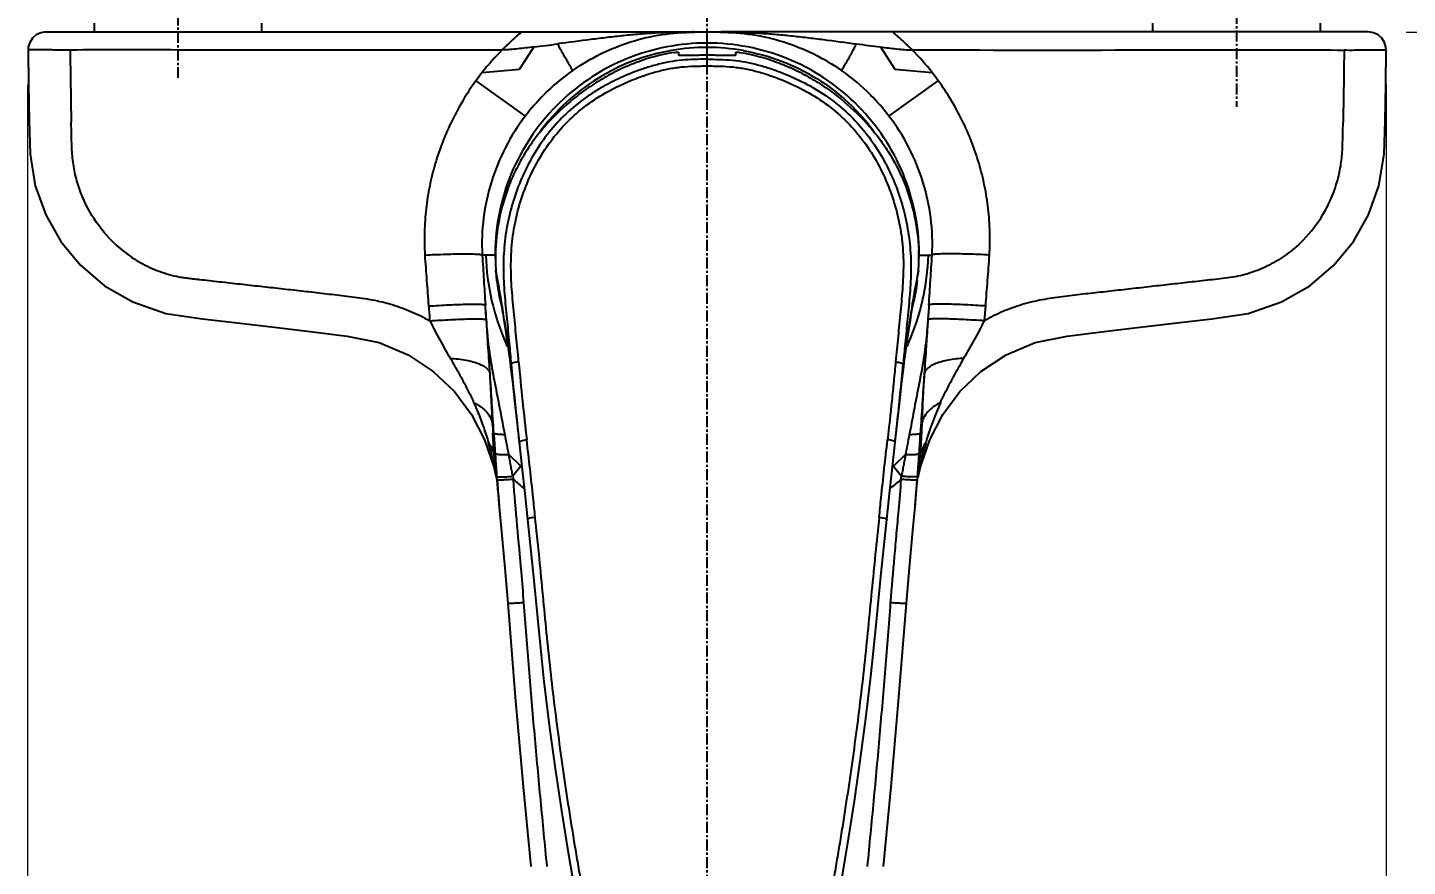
# Model space of a CAD drawing. Header units: millimetres. Extents: x 1091 to 2122, y 843 to 1569.
# Drawn here: x 1660 to 1816.4, y 1078.9 to 1174.1 of the extents above; entities that cross this region are included whole.
import ezdxf

# ---------------------------------------------------------------- set-up
doc = ezdxf.new("R2010")
doc.units = ezdxf.units.MM
doc.linetypes.add('CENTER', pattern=[2, 1.25, -0.25, 0.25, -0.25])
doc.layers.add('标注', color=1, linetype='Continuous')
doc.styles.add('Daelim Dimension', font='')
doc.styles.get('Daelim Dimension').set_extended_font_data('나눔고딕')
doc.dimstyles.new('DEFAULT', dxfattribs={"dimscale": 2, "dimtxt": 2, "dimasz": 2, "dimexe": 0, "dimexo": 2, "dimgap": 1, "dimtad": 1, "dimdec": 1, "dimzin": 9, "dimdsep": 46, "dimtxsty": 'Daelim Dimension', "dimcen": 0.5, "dimclrd": 252, "dimclre": 252, "dimclrt": 3, "dimadec": 1, "dimazin": 0, "dimtfac": 1, "dimtdec": 1, "dimtix": 1, "dimtmove": 0, "dimatfit": 3, "dimfxl": 1, "dimtolj": 1, "dimtzin": 1, "dimlwd": 9, "dimlwe": 9, "dimarcsym": 0})

# ---------------------------------------------------------------- blocks, each defined once
blk = doc.blocks.new('*D2')
at = {"layer": 'Defpoints', "color": 0, "transparency": 16777216}
for p in [(1660.03, 1171.58), (1814.02, 1171.57), (1814.02, 1006.33)]:
    blk.add_point(p, dxfattribs=at)
at = {"layer": '标注', "color": 5, "lineweight": 9, "transparency": 16777216}
for p, q in [((1660.03, 1167.58), (1660.03, 1006.33)), ((1814.02, 1167.57), (1814.02, 1006.33)), ((1664.03, 1006.33), (1810.02, 1006.33))]:
    blk.add_line(p, q, dxfattribs=at)
at = {"layer": '标注', "color": 5, "transparency": 16777216}
for points in [[(1664.03, 1007), (1664.03, 1005.67), (1660.03, 1006.33)], [(1810.02, 1007), (1810.02, 1005.67), (1814.02, 1006.33)]]:
    blk.add_solid(points, dxfattribs=at)
at = {"layer": '标注', "color": 7, "transparency": 16777216, "insert": (1737.03, 1016.95), "char_height": 16, "attachment_point": 5, "style": 'Daelim Dimension'}
blk.add_mtext('\\A1;154', dxfattribs=at)
blk = doc.blocks.new('*D3')
at = {"layer": 'Defpoints', "color": 0, "transparency": 16777216}
for p in [(1812.3, 1173.54), (1900.14, 1173.54), (1737.06, 1038.42)]:
    blk.add_point(p, dxfattribs=at)
at = {"layer": '标注', "color": 5, "lineweight": 9, "transparency": 16777216}
for p, q in [((1816.3, 1173.54), (1900.14, 1173.54)), ((1900.14, 1042.42), (1900.14, 1169.54)), ((1741.06, 1038.42), (1900.14, 1038.42))]:
    blk.add_line(p, q, dxfattribs=at)
at = {"layer": '标注', "color": 5, "transparency": 16777216}
for points in [[(1899.47, 1169.54), (1900.8, 1169.54), (1900.14, 1173.54)], [(1899.47, 1042.42), (1900.8, 1042.42), (1900.14, 1038.42)]]:
    blk.add_solid(points, dxfattribs=at)
at = {"layer": '标注', "color": 7, "transparency": 16777216, "insert": (1889.42, 1111.24), "char_height": 16, "attachment_point": 5, "rotation": 90, "style": 'Daelim Dimension'}
blk.add_mtext('\\A1;135', dxfattribs=at)

msp = doc.modelspace()

# ---------------------------------------------------------------- linework, layer by layer
at = {"color": 1, "linetype": 'CENTER'}
for p, q in [((1677.06, 1195.58), (1677.06, 1168.39)), ((1797.05, 1193.74), (1797.05, 1165.09)), ((1737.06, 1032.74), (1737.06, 1181.56))]:
    msp.add_line(p, q, dxfattribs=at)
at = {"color": 7, "linetype": 'Continuous'}
for p, q in [((1662.09, 1173.58), (1734.91, 1173.58)), ((1667.56, 1174.58), (1667.56, 1173.58)), ((1686.56, 1174.58), (1686.56, 1173.58)), ((1716.05, 1173.58), (1716.05, 1173.58)), ((1735.47, 1173.58), (1734.69, 1173.57)), ((1735.51, 1173.58), (1738.61, 1173.58)), ((1739.12, 1173.58), (1738.65, 1173.58)), ((1739.43, 1173.57), (1739.12, 1173.58)), ((1812.02, 1173.58), (1739.21, 1173.58)), ((1787.55, 1174.58), (1787.55, 1173.58)), ((1806.55, 1174.58), (1806.55, 1173.58)), ((1733.81, 1171.29), (1733.81, 1170.99)), ((1740.31, 1170.99), (1740.31, 1171.29)), ((1760.56, 1143.77), (1761.02, 1146.48)), ((1760.44, 1143.08), (1760.51, 1143.51)), ((1760.51, 1143.83), (1760.46, 1143.56)), ((1713.68, 1143.08), (1713.9, 1141.71)), ((1760.22, 1141.71), (1760.44, 1143.08)), ((1713.9, 1141.71), (1714.02, 1140.9)), ((1714.02, 1140.9), (1714.2, 1139.71)), ((1759.92, 1139.73), (1760.09, 1140.9)), ((1760.09, 1140.9), (1760.22, 1141.71)), ((1714.2, 1139.71), (1714.42, 1138.26)), ((1759.7, 1138.26), (1759.92, 1139.73)), ((1758.48, 1128.11), (1758.66, 1129.78)), ((1715.52, 1129.13), (1715.53, 1129.09)), ((1715.63, 1128.12), (1716.06, 1124.27)), ((1758.59, 1129.09), (1758.59, 1129.13)), ((1711.82, 1127.3), (1712.87, 1124.25)), ((1712.87, 1124.25), (1713.15, 1123.07)), ((1713.09, 1123.86), (1713.16, 1123.17)), ((1713.16, 1123.17), (1713.25, 1122.39)), ((1760.87, 1122.39), (1760.95, 1123.17)), ((1760.95, 1123.17), (1761.03, 1123.86)), ((1760.97, 1123.07), (1761.24, 1124.25)), ((1713.39, 1120.9), (1713.48, 1119.79)), ((1760.42, 1117.45), (1760.66, 1120.11))]:
    msp.add_line(p, q, dxfattribs=at)
at = {"color": 9, "linetype": 'Continuous'}
for p, q in [((1735.38, 1173.58), (1735.32, 1173.57)), ((1735.47, 1173.58), (1735.38, 1173.58)), ((1735.51, 1173.58), (1735.47, 1173.58)), ((1737.06, 1171.82), (1737.06, 1173.58)), ((1738.61, 1173.58), (1738.65, 1173.58)), ((1738.65, 1173.58), (1738.74, 1173.58)), ((1738.74, 1173.58), (1738.8, 1173.57)), ((1715.79, 1169.36), (1717.4, 1171.87)), ((1756.71, 1171.88), (1758.32, 1169.36)), ((1737.06, 1169.72), (1737.06, 1170.97)), ((1711.56, 1168.98), (1715.79, 1169.36)), ((1758.32, 1169.36), (1762.55, 1168.98)), ((1710.85, 1168.04), (1716.44, 1164.03)), ((1757.67, 1164.03), (1763.26, 1168.04)), ((1713.03, 1148.28), (1711.56, 1148.28)), ((1713.05, 1148.28), (1713.03, 1148.28)), ((1761.09, 1148.28), (1761.06, 1148.28)), ((1761.09, 1148.28), (1762.55, 1148.28)), ((1713.9, 1141.71), (1713.75, 1143)), ((1760.22, 1141.71), (1760.37, 1143)), ((1768.49, 1140.82), (1768.63, 1142.5)), ((1712.16, 1138.99), (1712.03, 1140.97)), ((1713.96, 1141.72), (1713.95, 1141.73)), ((1760.16, 1141.73), (1760.16, 1141.72)), ((1762.09, 1140.96), (1761.95, 1138.99)), ((1714.49, 1138.28), (1714.45, 1138.54)), ((1759.66, 1138.54), (1759.62, 1138.28)), ((1712.84, 1124.75), (1712.83, 1124.79)), ((1712.85, 1124.7), (1712.84, 1124.75)), ((1712.99, 1124.78), (1712.99, 1124.83)), ((1715.94, 1124.31), (1714.57, 1125.65)), ((1759.54, 1125.65), (1758.17, 1124.31)), ((1761.13, 1124.84), (1761.12, 1124.78)), ((1761.29, 1124.8), (1761.28, 1124.75)), ((1713.04, 1123.79), (1713.03, 1123.84)), ((1713.09, 1123.86), (1713.08, 1123.95)), ((1713.14, 1124.01), (1713.15, 1123.87)), ((1713.17, 1123.14), (1713.15, 1123.21)), ((1713.24, 1122.76), (1713.21, 1123.15)), ((1715.94, 1124.31), (1715.03, 1123.18)), ((1716.05, 1124.44), (1715.94, 1124.31)), ((1758.07, 1124.44), (1758.17, 1124.31)), ((1758.17, 1124.31), (1759.09, 1123.18)), ((1760.91, 1123.15), (1760.88, 1122.76)), ((1760.96, 1123.87), (1760.97, 1124.01)), ((1761.04, 1123.97), (1761.03, 1123.86)), ((1713.24, 1122.76), (1713.46, 1120.04)), ((1760.66, 1120.1), (1760.88, 1122.76))]:
    msp.add_line(p, q, dxfattribs=at)
at = {"color": 7, "linetype": 'Continuous'}
for points in [[(1662.09, 1173.58), (1661.53, 1173.49), (1661.01, 1173.26), (1660.58, 1172.88), (1660.27, 1172.4), (1660.11, 1171.86), (1660.09, 1171.57)], [(1814.02, 1171.57), (1814, 1171.86), (1813.84, 1172.4), (1813.54, 1172.88), (1813.1, 1173.26), (1812.58, 1173.49), (1812.02, 1173.58)], [(1660.09, 1171.57), (1660.12, 1167.58), (1660.19, 1163.53), (1660.31, 1159.72), (1660.9, 1156.14), (1662.08, 1152.82), (1663.8, 1149.8), (1666.02, 1147.11), (1668.74, 1144.8), (1671.96, 1142.95), (1675.71, 1141.66), (1679.85, 1141.04), (1684.12, 1140.54), (1688.32, 1140.04), (1692.37, 1139.56), (1696.26, 1139.09), (1699.89, 1138.34), (1703.17, 1136.97), (1706.02, 1135.08), (1708.42, 1132.78), (1710.35, 1130.17), (1711.82, 1127.3)], [(1761.24, 1124.25), (1762.3, 1127.3), (1763.77, 1130.17), (1765.69, 1132.78), (1768.09, 1135.08), (1770.95, 1136.96), (1774.22, 1138.34), (1777.86, 1139.09), (1781.74, 1139.56), (1785.79, 1140.04), (1789.99, 1140.54), (1794.26, 1141.04), (1798.4, 1141.66), (1802.15, 1142.95), (1805.37, 1144.8), (1808.09, 1147.11), (1810.31, 1149.8), (1812.03, 1152.82), (1813.21, 1156.13), (1813.81, 1159.72), (1813.92, 1163.53), (1813.99, 1167.58), (1814.02, 1171.57)], [(1713.54, 1143.82), (1713.56, 1143.76), (1713.68, 1143.08)], [(1760.51, 1143.51), (1760.56, 1143.76), (1760.56, 1143.77)], [(1714.42, 1138.27), (1714.55, 1137.36), (1714.68, 1136.39)], [(1759.3, 1135.3), (1759.44, 1136.39), (1759.57, 1137.36), (1759.7, 1138.27)], [(1714.68, 1136.39), (1714.82, 1135.3), (1714.98, 1133.93), (1715.15, 1132.46), (1715.31, 1131.07), (1715.45, 1129.78), (1715.63, 1128.12)], [(1758.66, 1129.78), (1758.81, 1131.07), (1758.96, 1132.46), (1759.13, 1133.93), (1759.3, 1135.3)], [(1757.42, 1118.29), (1757.72, 1121.2), (1758.05, 1124.25), (1758.48, 1128.11)], [(1716.06, 1124.27), (1716.39, 1121.22), (1716.69, 1118.29)], [(1713.25, 1122.39), (1713.31, 1121.73), (1713.39, 1120.9)], [(1760.63, 1119.79), (1760.73, 1120.9), (1760.8, 1121.73), (1760.87, 1122.39)], [(1713.46, 1120.05), (1713.71, 1117.31), (1714.12, 1112.74), (1714.45, 1108.79)], [(1716.69, 1118.29), (1717.36, 1111.74), (1717.96, 1105.56), (1718.56, 1099.89), (1719.19, 1094.64), (1719.85, 1089.77), (1720.53, 1085.23), (1721.21, 1080.96), (1721.89, 1076.94), (1722.61, 1073.15), (1723.47, 1069.62), (1724.62, 1066.38), (1726.17, 1063.46), (1728.18, 1060.93), (1729.12, 1060.06)], [(1745.01, 1060.07), (1746.21, 1061.22), (1748.25, 1063.94), (1749.77, 1067.05), (1750.88, 1070.45), (1751.7, 1074.09), (1752.4, 1077.95), (1753.08, 1082.04), (1753.76, 1086.34), (1754.42, 1090.89), (1755.06, 1095.7), (1755.66, 1100.83), (1756.23, 1106.31), (1756.79, 1112.18), (1757.42, 1118.29)], [(1759.66, 1108.79), (1760, 1112.81), (1760.42, 1117.45)], [(1714.45, 1108.79), (1715.31, 1098.14), (1716.21, 1087.97), (1717.08, 1078.93)], [(1757.03, 1078.92), (1757.9, 1087.94), (1758.8, 1098.11), (1759.66, 1108.79)]]:
    msp.add_lwpolyline(points, dxfattribs=at)
at = {"color": 9, "linetype": 'Continuous'}
for centre, radius, start, end in [((1735.51, 1102.95), 70.62, 90.155, 90.6635), ((1738.6, 1102.97), 70.61, 89.3276, 89.8446), ((2297.15, 1176.53), 632.31, 180.45269, 181.19604), ((1674.44, 1514.17), 344.98, 277.1546, 277.6081), ((1737.03, 1148.18), 23.64, 89.9377, 99.733), ((1737.06, 1147.98), 23.84, 80.0989, 89.9946), ((1735.71, 1149.36), 24.23, 124.9861, 135.2172), ((1738.4, 1149.36), 24.23, 44.7828, 55.0139), ((1735.58, 1149.53), 24.01, 135.2836, 142.8511), ((1738.53, 1149.53), 24.01, 37.1496, 44.7163), ((1793.78, 1160.61), 15.19, 312.6797, 315.6486), ((1739.17, 1149.18), 27.22, 181.8985, 203.8042), ((1736.74, 1148.31), 23.71, 178.1489, 178.6081), ((1736.7, 1148.31), 23.67, 178.6081, 178.9262), ((1736.67, 1148.31), 23.64, 178.9262, 179.1192), ((1736.6, 1148.31), 23.57, 179.1189, 180.0601), ((1737.04, 1148.31), 24.01, 180.0639, 180.9352), ((1734.94, 1149.18), 27.22, 336.1956, 358.1022), ((1737.38, 1148.31), 23.71, 1.392, 1.8186), ((1737.42, 1148.31), 23.67, 1.0723, 1.392), ((1737.45, 1148.31), 23.64, 0.8809, 1.0722), ((1737.52, 1148.31), 23.57, 359.94, 0.8812), ((1737.03, 1148.31), 24.06, 359.0776, 359.9396), ((1737.16, 1148.31), 24.13, 184.3586, 190.7786), ((1737, 1148.31), 24.09, 349.9543, 353.034), ((1737.1, 1148.3), 24.07, 190.785, 192.7235), ((1736.95, 1148.32), 24.14, 347.2755, 348.4491), ((1736.99, 1148.31), 24.1, 348.4493, 349.0869), ((1737, 1148.31), 24.09, 349.0869, 349.9542), ((2548.51, 1207.83), 845.55, 184.43121, 184.54547), ((1737.13, 1148.31), 24.1, 192.7238, 195.8751), ((1414.99, 1093.18), 302.88, 9.2225, 9.4662), ((2053.46, 1094.12), 297.14, 170.5315, 170.7799), ((1736.89, 1148.34), 24.2, 344.1315, 347.2749), ((1485.64, 1104.64), 231.3, 8.7305, 9.2254), ((1985.66, 1105.08), 228.46, 170.7716, 171.2726), ((1375.85, 1087.78), 342.38, 8.5256, 8.73), ((2078, 1090.85), 321.89, 171.2635, 171.4805), ((1738.77, 1149.04), 26.8, 203.8656, 204.4737), ((895.48, 1016.4), 828.03, 8.29845, 8.46461), ((2425.29, 1038.99), 673.03, 171.51626, 171.72068), ((1735.43, 1149), 26.7, 335.5238, 336.1332), ((2152.6, 1177.03), 438.82, 185.3437, 186.5049), ((2634.63, 1075.48), 874.98, 176.11474, 176.5538), ((1793.19, 1118.07), 32.59, 155.5552, 164.1343), ((1629.94, 1116.37), 83.76, 8.0367, 8.7534), ((1872.46, 1135.34), 159.85, 182.2312, 182.606), ((2060.7, 1148.63), 348.43, 183.381, 183.7578), ((1531.01, 1092.07), 186.61, 10.3675, 11.0698), ((1943.37, 1092.03), 186.88, 168.9337, 169.6352), ((1410.38, 1148.82), 351.47, 356.244, 356.6175), ((1844.51, 1116.32), 84.1, 171.2448, 171.9588), ((1676.3, 1116.68), 37.42, 12.5211, 15.9737), ((1797.93, 1116.65), 37.54, 164.0325, 167.4674), ((1670.8, 1115.47), 43.05, 11.6919, 12.3782), ((1709.25, 1123.19), 3.9, 17.4759, 22.6913), ((1801.16, 1133.49), 88.6, 185.2963, 185.6082), ((1799.17, 1133.29), 86.6, 185.6392, 186.1937), ((1959.07, 1142.02), 246.58, 183.7731, 184.1881), ((1515.05, 1142.02), 246.58, 355.8119, 356.2271), ((1674.91, 1133.3), 86.63, 353.8209, 354.3617), ((1672.95, 1133.49), 88.6, 354.3944, 354.7041), ((1764.87, 1123.17), 3.91, 157.4426, 162.5999), ((1803.66, 1115.39), 43.4, 167.654, 168.3252), ((1795.62, 1117.18), 35.17, 167.5678, 167.6922), ((1650.79, 1111.31), 63.49, 11.3864, 11.7073), ((1709.32, 1123.21), 3.83, 9.8088, 17.4811), ((1621.94, 1105.5), 92.91, 11.1483, 11.3507), ((1588.29, 1098.87), 127.21, 11.0302, 11.1502), ((1943.08, 1140.87), 230.55, 184.2282, 184.4085), ((1530.94, 1140.88), 230.65, 355.5916, 355.7718), ((1890.64, 1097.92), 132.12, 168.8545, 168.9952), ((1853.78, 1105.18), 94.56, 168.6574, 168.8547), ((1764.77, 1123.2), 3.8, 167.8142, 170.069), ((1764.82, 1123.19), 3.85, 162.6009, 167.807), ((1825.85, 1110.79), 66.07, 168.3136, 168.6645), ((1735.53, 1145.72), 30.69, 228.2444, 231.2842), ((1737.69, 1146.96), 32.22, 308.7142, 311.4753)]:
    msp.add_arc(centre, radius, start, end, dxfattribs=at)
at = {"color": 7, "linetype": 'Continuous'}
for centre, radius, start, end in [((1735.53, 1150.17), 30.47, 135.4769, 141.8759), ((1738.59, 1150.17), 30.47, 38.1237, 44.5283), ((1721.63, 1148.48), 8.57, 177.3021, 178.7159), ((1752.09, 1148.46), 8.96, 1.3153, 2.6666), ((1514.36, 1109.76), 202.14, 9.4652, 9.7183), ((1967.76, 1108.42), 210.26, 170.3801, 170.5353), ((813.19, 1073.8), 901.32, 3.45263, 3.87885), ((2340.16, 1197.31), 628.35, 186.23199, 186.41985), ((1138.73, 1196.77), 623.54, 353.57964, 353.76853)]:
    msp.add_arc(centre, radius, start, end, dxfattribs=at)
at = {"color": 9, "linetype": 'Continuous'}
for points, knots in [([(1716.05, 1173.58), (1716.05, 1173.58), (1716.04, 1173.57), (1716.04, 1173.56), (1716.02, 1173.55), (1715.98, 1173.52), (1715.91, 1173.46), (1715.81, 1173.37), (1715.68, 1173.27), (1715.54, 1173.15), (1715.38, 1173.02), (1715.16, 1172.82), (1714.87, 1172.56), (1714.52, 1172.23), (1714.16, 1171.89), (1713.93, 1171.65), (1713.81, 1171.53)], [0, 0, 0, 0, 0.001264, 0.005786, 0.013608, 0.024753, 0.056962, 0.101147, 0.155393, 0.217691, 0.285937, 0.35825, 0.511209, 0.670952, 0.834768, 1, 1, 1, 1]), ([(1734.69, 1173.57), (1733.51, 1173.56), (1731.74, 1173.49), (1729.37, 1173.33), (1727.56, 1173.16), (1725.73, 1172.95), (1723.24, 1172.64), (1721.36, 1172.39), (1720.11, 1172.23)], [0, 0, 0, 0, 0.241544, 0.362738, 0.486286, 0.613075, 0.741435, 1, 1, 1, 1]), ([(1721.82, 1169.21), (1722.82, 1169.91), (1724.94, 1171.17), (1728.35, 1172.54), (1731.94, 1173.39), (1734.4, 1173.53), (1735.62, 1173.56)], [0, 0, 0, 0, 0.249818, 0.499769, 0.749865, 1, 1, 1, 1]), ([(1738.49, 1173.56), (1739.72, 1173.53), (1742.17, 1173.39), (1745.76, 1172.54), (1749.18, 1171.17), (1751.29, 1169.91), (1752.29, 1169.21)], [0, 0, 0, 0, 0.250135, 0.500231, 0.750182, 1, 1, 1, 1]), ([(1739.43, 1173.57), (1740.61, 1173.56), (1742.38, 1173.49), (1744.75, 1173.33), (1746.56, 1173.16), (1748.39, 1172.95), (1750.88, 1172.64), (1752.75, 1172.39), (1754, 1172.22)], [0, 0, 0, 0, 0.241537, 0.362729, 0.486287, 0.613079, 0.741439, 1, 1, 1, 1]), ([(1760.31, 1171.53), (1760.19, 1171.65), (1759.95, 1171.89), (1759.6, 1172.23), (1759.24, 1172.56), (1758.95, 1172.82), (1758.73, 1173.02), (1758.58, 1173.15), (1758.43, 1173.27), (1758.31, 1173.38), (1758.21, 1173.46), (1758.14, 1173.52), (1758.1, 1173.55), (1758.08, 1173.56), (1758.07, 1173.57), (1758.06, 1173.58), (1758.06, 1173.58)], [0, 0, 0, 0, 0.16532, 0.329245, 0.489091, 0.642062, 0.714346, 0.782568, 0.844848, 0.899015, 0.94309, 0.975314, 0.986513, 0.994363, 0.998851, 1, 1, 1, 1]), ([(1664.85, 1171.53), (1664.53, 1171.53), (1663.91, 1171.53), (1663.01, 1171.53), (1662.2, 1171.54), (1661.58, 1171.54), (1661.15, 1171.54), (1660.88, 1171.55), (1660.65, 1171.55), (1660.46, 1171.55), (1660.32, 1171.55), (1660.24, 1171.56), (1660.18, 1171.56), (1660.15, 1171.56), (1660.12, 1171.56), (1660.1, 1171.56), (1660.09, 1171.56), (1660.09, 1171.57)], [0, 0, 0, 0, 0.20166, 0.392003, 0.565038, 0.714823, 0.779204, 0.835965, 0.884809, 0.925442, 0.957566, 0.970346, 0.980888, 0.989156, 0.995115, 0.998731, 1, 1, 1, 1]), ([(1713.81, 1171.53), (1705.64, 1171.53), (1693.38, 1171.53), (1677.07, 1171.53), (1668.92, 1171.54), (1664.85, 1171.53)], [0, 0, 0, 0, 0.500809, 0.750837, 1, 1, 1, 1]), ([(1737.06, 1172.32), (1735.52, 1172.32), (1732.44, 1172.02), (1727.99, 1170.72), (1723.87, 1168.57), (1720.24, 1165.68), (1717.23, 1162.14), (1714.95, 1158.11), (1713.49, 1153.69), (1713.09, 1150.62), (1713.04, 1149.07)], [0, 0, 0, 0, 0.124932, 0.250005, 0.374545, 0.499808, 0.624693, 0.749555, 0.874418, 1, 1, 1, 1]), ([(1717.4, 1171.87), (1716.8, 1171.8), (1715.91, 1171.69), (1714.71, 1171.58), (1714.11, 1171.53), (1713.81, 1171.53)], [0, 0, 0, 0, 0.500028, 0.750034, 1, 1, 1, 1]), ([(1733.03, 1171.48), (1731.56, 1171.23), (1728.64, 1170.44), (1724.59, 1168.43), (1720.99, 1165.7), (1718.98, 1163.45), (1718.1, 1162.24)], [0, 0, 0, 0, 0.249992, 0.500007, 0.750005, 1, 1, 1, 1]), ([(1721.82, 1169.21), (1721.82, 1169.22), (1721.8, 1169.24), (1721.75, 1169.32), (1721.65, 1169.48), (1721.5, 1169.74), (1721.31, 1170.08), (1721.07, 1170.51), (1720.66, 1171.23), (1720.34, 1171.81), (1720.11, 1172.22)], [0, 0, 0, 0, 0.008831, 0.025424, 0.081543, 0.167529, 0.282499, 0.425341, 0.594036, 1, 1, 1, 1]), ([(1761.08, 1149.06), (1761.03, 1150.6), (1760.63, 1153.68), (1759.17, 1158.1), (1756.89, 1162.14), (1753.88, 1165.68), (1750.25, 1168.57), (1746.13, 1170.72), (1741.68, 1172.02), (1738.6, 1172.32), (1737.06, 1172.32)], [0, 0, 0, 0, 0.125583, 0.250448, 0.375308, 0.500193, 0.625456, 0.749995, 0.875068, 1, 1, 1, 1]), ([(1741.15, 1171.46), (1742.63, 1171.21), (1745.52, 1170.41), (1749.56, 1168.41), (1753.14, 1165.68), (1755.15, 1163.43), (1756.03, 1162.23)], [0, 0, 0, 0, 0.25028, 0.499553, 0.750098, 1, 1, 1, 1]), ([(1752.29, 1169.21), (1752.3, 1169.22), (1752.32, 1169.24), (1752.37, 1169.32), (1752.46, 1169.48), (1752.61, 1169.74), (1752.81, 1170.08), (1753.05, 1170.51), (1753.45, 1171.23), (1753.78, 1171.81), (1754, 1172.23)], [0, 0, 0, 0, 0.008832, 0.025425, 0.081545, 0.167532, 0.282504, 0.425347, 0.594041, 1, 1, 1, 1]), ([(1756.71, 1171.87), (1757.01, 1171.84), (1757.61, 1171.76), (1758.51, 1171.66), (1759.4, 1171.58), (1760, 1171.53), (1760.31, 1171.53)], [0, 0, 0, 0, 0.250011, 0.500019, 0.750038, 1, 1, 1, 1]), ([(1760.3, 1171.54), (1768.48, 1171.53), (1780.73, 1171.53), (1797.05, 1171.54), (1805.19, 1171.54), (1809.26, 1171.53)], [0, 0, 0, 0, 0.500804, 0.750846, 1, 1, 1, 1]), ([(1809.26, 1171.53), (1809.24, 1169.48), (1809.21, 1166.75), (1809.15, 1164.01), (1809.14, 1163.33)], [0, 0, 0, 0, 0.750065, 1, 1, 1, 1]), ([(1809.26, 1171.54), (1809.58, 1171.53), (1810.2, 1171.53), (1811.1, 1171.54), (1811.91, 1171.54), (1812.53, 1171.54), (1812.96, 1171.54), (1813.23, 1171.55), (1813.46, 1171.55), (1813.66, 1171.55), (1813.79, 1171.55), (1813.88, 1171.56), (1813.93, 1171.56), (1813.97, 1171.56), (1814, 1171.56), (1814.01, 1171.56), (1814.02, 1171.56), (1814.02, 1171.57)], [0, 0, 0, 0, 0.201683, 0.392151, 0.565147, 0.71449, 0.778845, 0.835755, 0.884796, 0.925551, 0.9577, 0.970466, 0.980985, 0.989224, 0.995155, 0.998748, 1, 1, 1, 1]), ([(1737.06, 1170.48), (1736.58, 1170.48), (1735.62, 1170.47), (1734.19, 1170.4), (1732.77, 1170.2), (1731.37, 1169.88), (1729.99, 1169.48), (1728.19, 1168.83), (1726.44, 1168.04), (1724.77, 1167.11), (1723.16, 1166.08), (1721.29, 1164.6), (1719.32, 1162.52), (1717.1, 1159.43), (1715.49, 1155.96), (1714.48, 1152.32), (1714.11, 1149.98), (1713.98, 1148.1), (1713.95, 1146.23), (1714.07, 1143.88), (1714.34, 1141.08), (1714.53, 1139.22), (1714.62, 1138.28)], [0, 0, 0, 0, 0.031537, 0.063075, 0.09461, 0.126143, 0.157673, 0.189199, 0.25221, 0.283715, 0.315206, 0.378089, 0.440862, 0.503512, 0.628201, 0.690446, 0.752548, 0.783559, 0.814532, 0.876383, 0.938179, 1, 1, 1, 1]), ([(1737.06, 1170.48), (1737.54, 1170.48), (1738.49, 1170.47), (1739.93, 1170.4), (1741.35, 1170.2), (1742.75, 1169.88), (1744.13, 1169.48), (1745.93, 1168.83), (1748.11, 1167.84), (1750.58, 1166.38), (1752.83, 1164.6), (1754.8, 1162.52), (1757.01, 1159.43), (1758.63, 1155.96), (1759.63, 1152.32), (1760, 1149.98), (1760.14, 1148.1), (1760.17, 1146.23), (1760.05, 1143.88), (1759.77, 1141.08), (1759.59, 1139.22), (1759.5, 1138.28)], [0, 0, 0, 0, 0.031537, 0.063078, 0.094611, 0.126147, 0.157679, 0.189205, 0.252218, 0.315187, 0.378073, 0.440847, 0.503499, 0.628188, 0.690436, 0.75254, 0.783551, 0.814526, 0.876378, 0.938174, 1, 1, 1, 1]), ([(1715.69, 1136.17), (1715.6, 1137.12), (1715.47, 1138.55), (1715.28, 1140.46), (1715.09, 1142.36), (1714.87, 1144.74), (1714.79, 1147.14), (1714.88, 1149.05), (1715.08, 1150.96), (1715.55, 1153.33), (1716.45, 1156.08), (1717.68, 1158.71), (1719.24, 1161.17), (1721.13, 1163.4), (1723.35, 1165.32), (1725.83, 1166.89), (1728.03, 1167.95), (1729.86, 1168.63), (1731.02, 1169), (1731.97, 1169.24), (1732.68, 1169.4), (1733.4, 1169.52), (1734.37, 1169.64), (1735.35, 1169.7), (1736.32, 1169.72), (1736.81, 1169.72), (1737.06, 1169.72)], [0, 0, 0, 0, 0.061946, 0.092891, 0.123817, 0.18564, 0.247485, 0.278456, 0.309471, 0.371593, 0.433898, 0.49637, 0.558992, 0.621754, 0.684644, 0.747635, 0.810674, 0.842214, 0.873761, 0.889538, 0.905317, 0.921097, 0.936878, 0.968436, 0.984218, 1, 1, 1, 1]), ([(1737.06, 1169.72), (1737.3, 1169.72), (1737.79, 1169.72), (1738.77, 1169.7), (1739.74, 1169.64), (1740.71, 1169.52), (1741.43, 1169.4), (1742.15, 1169.24), (1743.09, 1169), (1744.26, 1168.63), (1746.09, 1167.95), (1748.29, 1166.89), (1750.77, 1165.32), (1752.98, 1163.4), (1754.87, 1161.17), (1756.43, 1158.71), (1757.66, 1156.08), (1758.56, 1153.33), (1759.13, 1150.49), (1759.35, 1147.62), (1759.24, 1144.74), (1759.02, 1142.36), (1758.83, 1140.46), (1758.65, 1138.55), (1758.51, 1137.12), (1758.42, 1136.17)], [0, 0, 0, 0, 0.015783, 0.031567, 0.063128, 0.07891, 0.094691, 0.110471, 0.12625, 0.157798, 0.189341, 0.252382, 0.315371, 0.37826, 0.441023, 0.503645, 0.566113, 0.628414, 0.69054, 0.752498, 0.814344, 0.876171, 0.907099, 0.938047, 1, 1, 1, 1]), ([(1710.85, 1168.04), (1710.33, 1167.34), (1709.37, 1165.87), (1708.11, 1163.56), (1707.05, 1161.16), (1706.21, 1158.67), (1705.57, 1156.12), (1705.15, 1153.53), (1704.99, 1150.9), (1705.02, 1149.15), (1705.06, 1148.28)], [0, 0, 0, 0, 0.124968, 0.250003, 0.374953, 0.499919, 0.624948, 0.749948, 0.874945, 1, 1, 1, 1]), ([(1769.06, 1148.28), (1769.1, 1149.15), (1769.14, 1150.91), (1768.96, 1153.53), (1768.54, 1156.12), (1767.91, 1158.67), (1767.06, 1161.16), (1765.65, 1164.36), (1764.29, 1166.62), (1763.26, 1168.04)], [0, 0, 0, 0, 0.125069, 0.250117, 0.375141, 0.500153, 0.625164, 0.750174, 1, 1, 1, 1]), ([(1716.44, 1164.03), (1715.6, 1162.92), (1714.09, 1160.54), (1712.49, 1156.63), (1711.59, 1152.5), (1711.49, 1149.68), (1711.56, 1148.28)], [0, 0, 0, 0, 0.249831, 0.499709, 0.749699, 1, 1, 1, 1]), ([(1762.55, 1148.28), (1762.63, 1149.68), (1762.52, 1152.5), (1761.63, 1156.63), (1760.02, 1160.54), (1758.52, 1162.92), (1757.67, 1164.03)], [0, 0, 0, 0, 0.250301, 0.500291, 0.750169, 1, 1, 1, 1]), ([(1670.04, 1149.45), (1669.1, 1150.31), (1667.45, 1152.28), (1666.04, 1155.16), (1665.35, 1157.62), (1665.06, 1159.51), (1665.02, 1161.42), (1664.99, 1162.69), (1664.97, 1163.33)], [0, 0, 0, 0, 0.24988, 0.49956, 0.624624, 0.749694, 0.874825, 1, 1, 1, 1]), ([(1804.64, 1150), (1805.48, 1150.86), (1806.6, 1152.31), (1807.72, 1154.45), (1808.37, 1156.15), (1808.82, 1157.91), (1809.07, 1159.71), (1809.1, 1161.52), (1809.13, 1162.73), (1809.14, 1163.33)], [0, 0, 0, 0, 0.249778, 0.374782, 0.49979, 0.62481, 0.7498, 0.874884, 1, 1, 1, 1]), ([(1670.04, 1149.45), (1670.61, 1148.92), (1671.83, 1147.96), (1673.52, 1147.01), (1674.95, 1146.42), (1676.06, 1146.06), (1677, 1145.84), (1677.76, 1145.71), (1678.34, 1145.64), (1678.92, 1145.57), (1679.68, 1145.49), (1680.65, 1145.38), (1681.8, 1145.25), (1683.34, 1145.08), (1685.26, 1144.86), (1687.57, 1144.61), (1689.88, 1144.35), (1692.19, 1144.09), (1694.5, 1143.82), (1696.81, 1143.56), (1699.11, 1143.23), (1701, 1142.78), (1702.47, 1142.29), (1703.91, 1141.72), (1704.95, 1141.2), (1705.62, 1140.81)], [0, 0, 0, 0, 0.062502, 0.124935, 0.156153, 0.187371, 0.218587, 0.23419, 0.249796, 0.26541, 0.281024, 0.312253, 0.343484, 0.374717, 0.437201, 0.499703, 0.562222, 0.624751, 0.687287, 0.749829, 0.812368, 0.87489, 0.90617, 0.937463, 1, 1, 1, 1]), ([(1705.05, 1148.28), (1705.08, 1147.8), (1705.16, 1146.83), (1705.29, 1144.91), (1705.41, 1143.46), (1705.48, 1142.5)], [0, 0, 0, 0, 0.249824, 0.499757, 1, 1, 1, 1]), ([(1705.06, 1148.28), (1705.45, 1148.3), (1706.24, 1148.33), (1707.41, 1148.38), (1708.52, 1148.4), (1709.52, 1148.41), (1710.25, 1148.41), (1710.73, 1148.39), (1711.01, 1148.38), (1711.23, 1148.36), (1711.39, 1148.34), (1711.5, 1148.32), (1711.55, 1148.3), (1711.56, 1148.28)], [0, 0, 0, 0, 0.180396, 0.362943, 0.537641, 0.693875, 0.822331, 0.874033, 0.916794, 0.950444, 0.975174, 0.991385, 1, 1, 1, 1]), ([(1711.56, 1148.28), (1711.59, 1147.81), (1711.65, 1146.86), (1711.77, 1144.98), (1711.86, 1143.56), (1711.92, 1142.62)], [0, 0, 0, 0, 0.250576, 0.500978, 1, 1, 1, 1]), ([(1762.2, 1142.62), (1762.25, 1143.56), (1762.35, 1144.98), (1762.46, 1146.86), (1762.53, 1147.81), (1762.55, 1148.28)], [0, 0, 0, 0, 0.499036, 0.749426, 1, 1, 1, 1]), ([(1769.06, 1148.28), (1768.64, 1148.3), (1767.83, 1148.34), (1766.64, 1148.38), (1765.55, 1148.4), (1764.59, 1148.41), (1763.89, 1148.41), (1763.42, 1148.39), (1763.14, 1148.38), (1762.92, 1148.36), (1762.74, 1148.34), (1762.63, 1148.32), (1762.57, 1148.3), (1762.55, 1148.28)], [0, 0, 0, 0, 0.191768, 0.375377, 0.544825, 0.693917, 0.816955, 0.86761, 0.910567, 0.945501, 0.972133, 0.99026, 1, 1, 1, 1]), ([(1804.08, 1149.45), (1803.51, 1148.92), (1802.29, 1147.96), (1800.59, 1147.01), (1799.16, 1146.42), (1798.06, 1146.06), (1796.93, 1145.79), (1795.78, 1145.63), (1794.63, 1145.51), (1793.47, 1145.38), (1792.32, 1145.25), (1790.78, 1145.08), (1788.86, 1144.87), (1786.55, 1144.6), (1784.24, 1144.34), (1781.93, 1144.08), (1779.62, 1143.83), (1777.31, 1143.56), (1775.01, 1143.23), (1772.75, 1142.69), (1770.55, 1141.9), (1769.16, 1141.21), (1768.49, 1140.82)], [0, 0, 0, 0, 0.062471, 0.124891, 0.156124, 0.187353, 0.218554, 0.249756, 0.280983, 0.312211, 0.34344, 0.374675, 0.437159, 0.49966, 0.562176, 0.624702, 0.68723, 0.749778, 0.812331, 0.874911, 0.937521, 1, 1, 1, 1]), ([(1768.63, 1142.5), (1768.7, 1143.46), (1768.82, 1144.91), (1768.96, 1146.83), (1769.03, 1147.8), (1769.06, 1148.28)], [0, 0, 0, 0, 0.500243, 0.750176, 1, 1, 1, 1]), ([(1705.49, 1142.5), (1705.87, 1142.52), (1706.64, 1142.57), (1707.79, 1142.63), (1708.88, 1142.67), (1709.86, 1142.7), (1710.58, 1142.71), (1711.06, 1142.7), (1711.34, 1142.7), (1711.56, 1142.68), (1711.73, 1142.67), (1711.84, 1142.65), (1711.9, 1142.63), (1711.92, 1142.62)], [0, 0, 0, 0, 0.179052, 0.359777, 0.532657, 0.687651, 0.815939, 0.868047, 0.911544, 0.946239, 0.972269, 0.989953, 1, 1, 1, 1]), ([(1712.21, 1138.96), (1712.18, 1139.27), (1712.07, 1140.49), (1711.98, 1141.71), (1711.92, 1142.62)], [0, 0, 0, 0, 0.251692, 1, 1, 1, 1]), ([(1762.2, 1142.62), (1762.18, 1142.32), (1762.09, 1141.1), (1762, 1139.88), (1761.91, 1138.96)], [0, 0, 0, 0, 0.248757, 1, 1, 1, 1]), ([(1768.63, 1142.5), (1768.24, 1142.52), (1767.47, 1142.57), (1766.33, 1142.63), (1765.24, 1142.67), (1764.26, 1142.7), (1763.54, 1142.71), (1763.06, 1142.7), (1762.78, 1142.7), (1762.55, 1142.68), (1762.39, 1142.67), (1762.27, 1142.65), (1762.21, 1142.63), (1762.2, 1142.62)], [0, 0, 0, 0, 0.179051, 0.359776, 0.532655, 0.687648, 0.815936, 0.868045, 0.911543, 0.946237, 0.972268, 0.989953, 1, 1, 1, 1]), ([(1705.62, 1140.82), (1706.03, 1140.84), (1706.82, 1140.89), (1707.97, 1140.95), (1709.04, 1141), (1709.98, 1141.03), (1710.67, 1141.04), (1711.13, 1141.04), (1711.41, 1141.03), (1711.64, 1141.02), (1711.82, 1141.01), (1711.94, 1140.99), (1712.01, 1140.98), (1712.03, 1140.96)], [0, 0, 0, 0, 0.189939, 0.371821, 0.539437, 0.687419, 0.810928, 0.862217, 0.905954, 0.941813, 0.969501, 0.988873, 1, 1, 1, 1]), ([(1705.62, 1140.81), (1705.8, 1140.45), (1706.17, 1139.73), (1706.74, 1138.66), (1707.34, 1137.61), (1707.74, 1136.91), (1707.94, 1136.57)], [0, 0, 0, 0, 0.250989, 0.501268, 0.750853, 1, 1, 1, 1]), ([(1768.49, 1140.82), (1768.09, 1140.84), (1767.29, 1140.89), (1766.14, 1140.95), (1765.08, 1141), (1764.14, 1141.03), (1763.45, 1141.04), (1762.98, 1141.04), (1762.7, 1141.03), (1762.47, 1141.02), (1762.29, 1141.01), (1762.17, 1140.99), (1762.11, 1140.98), (1762.09, 1140.96)], [0, 0, 0, 0, 0.189943, 0.371815, 0.539419, 0.687415, 0.810914, 0.862195, 0.905919, 0.941768, 0.969456, 0.988839, 1, 1, 1, 1]), ([(1766.17, 1136.57), (1766.37, 1136.91), (1766.78, 1137.61), (1767.37, 1138.66), (1767.95, 1139.73), (1768.32, 1140.45), (1768.49, 1140.81)], [0, 0, 0, 0, 0.249144, 0.498724, 0.749006, 1, 1, 1, 1]), ([(1712.16, 1138.99), (1712.16, 1138.99), (1712.18, 1138.98), (1712.19, 1138.97), (1712.21, 1138.96)], [0, 0, 0, 0, 0.172011, 1, 1, 1, 1]), ([(1712.45, 1134.77), (1712.42, 1135.12), (1712.33, 1136.53), (1712.23, 1137.94), (1712.16, 1138.99)], [0, 0, 0, 0, 0.248596, 1, 1, 1, 1]), ([(1714.15, 1127.9), (1713.97, 1128.8), (1713.64, 1130.62), (1713.09, 1133.36), (1712.56, 1136.13), (1712.3, 1138.01), (1712.21, 1138.96)], [0, 0, 0, 0, 0.246559, 0.493493, 0.746189, 1, 1, 1, 1]), ([(1714.42, 1138.27), (1714.4, 1138.39), (1714.36, 1138.64), (1714.32, 1139.01), (1714.29, 1139.38), (1714.28, 1139.62), (1714.27, 1139.74)], [0, 0, 0, 0, 0.256163, 0.508312, 0.756272, 1, 1, 1, 1]), ([(1759.7, 1138.27), (1759.72, 1138.39), (1759.75, 1138.64), (1759.79, 1139.01), (1759.83, 1139.38), (1759.84, 1139.62), (1759.85, 1139.74)], [0, 0, 0, 0, 0.256165, 0.508315, 0.756273, 1, 1, 1, 1]), ([(1761.91, 1138.96), (1761.81, 1138.01), (1761.56, 1136.13), (1761.02, 1133.36), (1760.47, 1130.62), (1760.15, 1128.8), (1759.97, 1127.9)], [0, 0, 0, 0, 0.253812, 0.506509, 0.753444, 1, 1, 1, 1]), ([(1761.95, 1138.99), (1761.93, 1138.64), (1761.83, 1137.23), (1761.74, 1135.82), (1761.67, 1134.77)], [0, 0, 0, 0, 0.251495, 1, 1, 1, 1]), ([(1761.91, 1138.96), (1761.91, 1138.96), (1761.93, 1138.97), (1761.94, 1138.98), (1761.95, 1138.99)], [0, 0, 0, 0, 0.329815, 1, 1, 1, 1]), ([(1707.94, 1136.57), (1708.18, 1136.16), (1708.77, 1135.13), (1709.68, 1133.48), (1710.3, 1132.2), (1710.59, 1131.56)], [0, 0, 0, 0, 0.250616, 0.625885, 1, 1, 1, 1]), ([(1707.94, 1136.57), (1708.54, 1136.53), (1709.4, 1136.44), (1710.47, 1136.2), (1711.13, 1135.98), (1711.67, 1135.73), (1712.08, 1135.45), (1712.35, 1135.13), (1712.44, 1134.89), (1712.45, 1134.77)], [0, 0, 0, 0, 0.35193, 0.505674, 0.641218, 0.757139, 0.853353, 0.932256, 1, 1, 1, 1]), ([(1715.69, 1136.17), (1715.58, 1136.15), (1715.38, 1136.12), (1715.11, 1136.06), (1714.94, 1136), (1714.86, 1135.95), (1714.84, 1135.92), (1714.84, 1135.9)], [0, 0, 0, 0, 0.368173, 0.676497, 0.890546, 0.956965, 1, 1, 1, 1]), ([(1758.42, 1136.17), (1758.35, 1135.43), (1758.21, 1133.96), (1757.91, 1131.01), (1757.67, 1128.8), (1757.5, 1127.32)], [0, 0, 0, 0, 0.249737, 0.499653, 1, 1, 1, 1]), ([(1758.42, 1136.17), (1758.53, 1136.15), (1758.74, 1136.12), (1759, 1136.06), (1759.17, 1136), (1759.25, 1135.95), (1759.27, 1135.92), (1759.27, 1135.9)], [0, 0, 0, 0, 0.368228, 0.67657, 0.890596, 0.956989, 1, 1, 1, 1]), ([(1766.17, 1136.57), (1765.57, 1136.53), (1764.71, 1136.44), (1763.65, 1136.2), (1762.99, 1135.98), (1762.45, 1135.73), (1762.04, 1135.45), (1761.76, 1135.13), (1761.68, 1134.89), (1761.67, 1134.77)], [0, 0, 0, 0, 0.35193, 0.505675, 0.641218, 0.757139, 0.853354, 0.932257, 1, 1, 1, 1]), ([(1763.52, 1131.56), (1763.72, 1131.99), (1764.22, 1133.05), (1765.11, 1134.72), (1765.81, 1135.95), (1766.17, 1136.57)], [0, 0, 0, 0, 0.249284, 0.624215, 1, 1, 1, 1]), ([(1712.72, 1129.11), (1712.69, 1130.03), (1712.62, 1131.92), (1712.51, 1133.81), (1712.45, 1134.77)], [0, 0, 0, 0, 0.487711, 1, 1, 1, 1]), ([(1761.67, 1134.77), (1761.6, 1133.81), (1761.49, 1131.92), (1761.42, 1130.04), (1761.39, 1129.12)], [0, 0, 0, 0, 0.512202, 1, 1, 1, 1]), ([(1710.59, 1131.56), (1710.76, 1131.19), (1711.16, 1130.25), (1711.74, 1128.72), (1712.11, 1127.56), (1712.27, 1126.98)], [0, 0, 0, 0, 0.252055, 0.628209, 1, 1, 1, 1]), ([(1710.59, 1131.56), (1710.88, 1131.41), (1711.42, 1131.09), (1712.08, 1130.51), (1712.54, 1129.84), (1712.69, 1129.35), (1712.72, 1129.11)], [0, 0, 0, 0, 0.291152, 0.55189, 0.785226, 1, 1, 1, 1]), ([(1763.52, 1131.56), (1763.23, 1131.41), (1762.7, 1131.09), (1762.03, 1130.51), (1761.57, 1129.84), (1761.42, 1129.35), (1761.39, 1129.12)], [0, 0, 0, 0, 0.291101, 0.5518, 0.785137, 1, 1, 1, 1]), ([(1712.94, 1125.31), (1712.92, 1125.53), (1712.85, 1126.45), (1712.8, 1127.37), (1712.77, 1128.07)], [0, 0, 0, 0, 0.240756, 1, 1, 1, 1]), ([(1714.15, 1127.9), (1713.98, 1127.9), (1713.68, 1127.9), (1713.29, 1127.93), (1713.04, 1127.98), (1712.92, 1128.03), (1712.88, 1128.06), (1712.88, 1128.08)], [0, 0, 0, 0, 0.38272, 0.689185, 0.896612, 0.960092, 1, 1, 1, 1]), ([(1761.24, 1128.08), (1761.23, 1128.06), (1761.2, 1128.03), (1761.07, 1127.98), (1760.82, 1127.93), (1760.43, 1127.9), (1760.13, 1127.9), (1759.97, 1127.9)], [0, 0, 0, 0, 0.03983, 0.103273, 0.310697, 0.617209, 1, 1, 1, 1]), ([(1761.39, 1129.12), (1761.38, 1128.78), (1761.32, 1127.51), (1761.25, 1126.25), (1761.17, 1125.31)], [0, 0, 0, 0, 0.262407, 1, 1, 1, 1]), ([(1712.27, 1126.98), (1712.45, 1126.73), (1712.76, 1126.2), (1712.91, 1125.61), (1712.94, 1125.31)], [0, 0, 0, 0, 0.509863, 1, 1, 1, 1]), ([(1715.75, 1127.05), (1715.75, 1127.06), (1715.77, 1127.09), (1715.82, 1127.13), (1715.89, 1127.16), (1716.05, 1127.21), (1716.29, 1127.27), (1716.5, 1127.31), (1716.61, 1127.32)], [0, 0, 0, 0, 0.038635, 0.101126, 0.19281, 0.312921, 0.624764, 1, 1, 1, 1]), ([(1717.56, 1118.53), (1717.49, 1119.27), (1717.19, 1122.2), (1716.86, 1125.13), (1716.61, 1127.32)], [0, 0, 0, 0, 0.250298, 1, 1, 1, 1]), ([(1756.56, 1118.53), (1756.63, 1119.27), (1756.93, 1122.2), (1757.25, 1125.13), (1757.5, 1127.32)], [0, 0, 0, 0, 0.250298, 1, 1, 1, 1]), ([(1758.36, 1127.05), (1758.36, 1127.06), (1758.35, 1127.09), (1758.3, 1127.13), (1758.22, 1127.16), (1758.07, 1127.21), (1757.83, 1127.27), (1757.62, 1127.31), (1757.5, 1127.32)], [0, 0, 0, 0, 0.038634, 0.101126, 0.192811, 0.312922, 0.624766, 1, 1, 1, 1]), ([(1761.84, 1126.98), (1761.66, 1126.73), (1761.36, 1126.2), (1761.21, 1125.61), (1761.17, 1125.31)], [0, 0, 0, 0, 0.509775, 1, 1, 1, 1]), ([(1713.02, 1125.79), (1713.03, 1125.77), (1713.07, 1125.74), (1713.17, 1125.71), (1713.31, 1125.68), (1713.58, 1125.65), (1714.01, 1125.64), (1714.37, 1125.64), (1714.57, 1125.65)], [0, 0, 0, 0, 0.035961, 0.098428, 0.190024, 0.309349, 0.620076, 1, 1, 1, 1]), ([(1715.03, 1123.18), (1714.99, 1123.38), (1714.91, 1123.79), (1714.8, 1124.41), (1714.69, 1125.03), (1714.61, 1125.44), (1714.57, 1125.65)], [0, 0, 0, 0, 0.250431, 0.500529, 0.750357, 1, 1, 1, 1]), ([(1759.54, 1125.65), (1759.53, 1125.54), (1759.49, 1125.33), (1759.42, 1125.02), (1759.37, 1124.71), (1759.29, 1124.29), (1759.2, 1123.78), (1759.12, 1123.38), (1759.09, 1123.18)], [0, 0, 0, 0, 0.127911, 0.255343, 0.381994, 0.507806, 0.75619, 1, 1, 1, 1]), ([(1759.54, 1125.65), (1759.74, 1125.64), (1760.11, 1125.64), (1760.53, 1125.65), (1760.81, 1125.68), (1760.95, 1125.71), (1761.04, 1125.74), (1761.09, 1125.77), (1761.09, 1125.79)], [0, 0, 0, 0, 0.380003, 0.690786, 0.810121, 0.901708, 0.964138, 1, 1, 1, 1]), ([(1713.21, 1123.15), (1713.21, 1123.14), (1713.23, 1123.13), (1713.27, 1123.12), (1713.37, 1123.12), (1713.54, 1123.11), (1713.77, 1123.11), (1714.05, 1123.12), (1714.47, 1123.14), (1714.8, 1123.16), (1715.03, 1123.18)], [0, 0, 0, 0, 0.00801, 0.023285, 0.079625, 0.1722, 0.299224, 0.4549, 0.630372, 1, 1, 1, 1]), ([(1760.91, 1123.15), (1760.9, 1123.14), (1760.89, 1123.13), (1760.84, 1123.12), (1760.74, 1123.12), (1760.58, 1123.11), (1760.35, 1123.11), (1760.07, 1123.12), (1759.64, 1123.14), (1759.31, 1123.16), (1759.09, 1123.18)], [0, 0, 0, 0, 0.008004, 0.023276, 0.079614, 0.172188, 0.299213, 0.45489, 0.630365, 1, 1, 1, 1]), ([(1715.09, 1122.82), (1714.97, 1122.81), (1714.73, 1122.8), (1714.39, 1122.78), (1714.08, 1122.76), (1713.81, 1122.75), (1713.58, 1122.74), (1713.43, 1122.74), (1713.33, 1122.74), (1713.29, 1122.74), (1713.26, 1122.75), (1713.24, 1122.75), (1713.24, 1122.76)], [0, 0, 0, 0, 0.195665, 0.382295, 0.553031, 0.702312, 0.825179, 0.917418, 0.951093, 0.976075, 0.992289, 1, 1, 1, 1]), ([(1716.29, 1108.83), (1716.2, 1110), (1715.96, 1112.91), (1715.53, 1117.57), (1715.23, 1121.07), (1715.09, 1122.82)], [0, 0, 0, 0, 0.249953, 0.624951, 1, 1, 1, 1]), ([(1759.03, 1122.82), (1758.93, 1121.66), (1758.76, 1119.62), (1758.5, 1116.7), (1758.18, 1113.2), (1757.96, 1110.58), (1757.82, 1108.83)], [0, 0, 0, 0, 0.250038, 0.437554, 0.625056, 1, 1, 1, 1]), ([(1760.88, 1122.76), (1760.87, 1122.75), (1760.86, 1122.75), (1760.83, 1122.74), (1760.78, 1122.74), (1760.69, 1122.74), (1760.53, 1122.74), (1760.31, 1122.75), (1760.04, 1122.76), (1759.72, 1122.78), (1759.38, 1122.8), (1759.15, 1122.81), (1759.03, 1122.82)], [0, 0, 0, 0, 0.007766, 0.024002, 0.048995, 0.082674, 0.174913, 0.297769, 0.447033, 0.617749, 0.804357, 1, 1, 1, 1]), ([(1717.56, 1118.53), (1717.44, 1118.52), (1717.23, 1118.49), (1716.99, 1118.44), (1716.84, 1118.39), (1716.76, 1118.35), (1716.71, 1118.33), (1716.69, 1118.3), (1716.69, 1118.29)], [0, 0, 0, 0, 0.378504, 0.692941, 0.813764, 0.905627, 0.966799, 1, 1, 1, 1]), ([(1737.06, 1058.32), (1736.7, 1058.3), (1736.17, 1058.32), (1735.46, 1058.38), (1734.93, 1058.43), (1734.41, 1058.51), (1733.71, 1058.66), (1732.86, 1058.93), (1731.89, 1059.36), (1730.66, 1060.08), (1729.27, 1061.18), (1727.82, 1062.75), (1726.2, 1065.08), (1724.75, 1068.33), (1723.83, 1071.75), (1723.26, 1074.53), (1722.88, 1076.61), (1722.52, 1078.7), (1722.04, 1081.49), (1721.25, 1086.37), (1720.44, 1091.96), (1719.72, 1097.56), (1719.08, 1103.15), (1718.54, 1108.75), (1718.01, 1114.35), (1717.71, 1117.14), (1717.56, 1118.53)], [0, 0, 0, 0, 0.015707, 0.023577, 0.031439, 0.039289, 0.047141, 0.062856, 0.078559, 0.094254, 0.125601, 0.156939, 0.188275, 0.250859, 0.313497, 0.344826, 0.376147, 0.40746, 0.438761, 0.501332, 0.626332, 0.68876, 0.751136, 0.875714, 0.937899, 1, 1, 1, 1]), ([(1756.56, 1118.53), (1756.25, 1115.74), (1755.7, 1110.15), (1755.03, 1103.15), (1754.39, 1097.55), (1753.68, 1091.96), (1752.96, 1087.07), (1752.3, 1082.88), (1751.95, 1080.79), (1751.6, 1078.7), (1751.23, 1076.61), (1750.85, 1074.52), (1750.28, 1071.75), (1749.37, 1068.33), (1747.91, 1065.07), (1746.29, 1062.74), (1744.84, 1061.18), (1743.17, 1059.86), (1741.59, 1059.03), (1740.23, 1058.61), (1739.18, 1058.41), (1738.12, 1058.33), (1737.41, 1058.32), (1737.06, 1058.32)], [0, 0, 0, 0, 0.124302, 0.248896, 0.31128, 0.373716, 0.498733, 0.530017, 0.561312, 0.592617, 0.623933, 0.655258, 0.68659, 0.749238, 0.811828, 0.843159, 0.87449, 0.905831, 0.937175, 0.952875, 0.968581, 0.98429, 1, 1, 1, 1]), ([(1756.56, 1118.53), (1756.67, 1118.52), (1756.88, 1118.49), (1757.12, 1118.44), (1757.28, 1118.39), (1757.35, 1118.35), (1757.4, 1118.33), (1757.42, 1118.3), (1757.42, 1118.29)], [0, 0, 0, 0, 0.378585, 0.693054, 0.813871, 0.905683, 0.96679, 1, 1, 1, 1]), ([(1716.29, 1108.83), (1716.18, 1108.82), (1715.95, 1108.81), (1715.62, 1108.79), (1715.3, 1108.77), (1715.01, 1108.76), (1714.78, 1108.76), (1714.62, 1108.76), (1714.53, 1108.77), (1714.49, 1108.77), (1714.46, 1108.78), (1714.45, 1108.78), (1714.45, 1108.79)], [0, 0, 0, 0, 0.184369, 0.370051, 0.547146, 0.704896, 0.832914, 0.925596, 0.957647, 0.980104, 0.993716, 1, 1, 1, 1]), ([(1718.91, 1078.93), (1718.68, 1081.41), (1718.19, 1086.39), (1717.5, 1093.87), (1716.88, 1101.35), (1716.49, 1106.34), (1716.29, 1108.83)], [0, 0, 0, 0, 0.249755, 0.499816, 0.74995, 1, 1, 1, 1]), ([(1757.82, 1108.83), (1757.63, 1106.34), (1757.23, 1101.35), (1756.61, 1093.86), (1755.92, 1086.39), (1755.44, 1081.41), (1755.2, 1078.92)], [0, 0, 0, 0, 0.25005, 0.500184, 0.750245, 1, 1, 1, 1]), ([(1759.66, 1108.79), (1759.66, 1108.78), (1759.65, 1108.78), (1759.63, 1108.77), (1759.58, 1108.77), (1759.49, 1108.76), (1759.34, 1108.76), (1759.1, 1108.76), (1758.82, 1108.77), (1758.5, 1108.79), (1758.16, 1108.81), (1757.93, 1108.82), (1757.82, 1108.83)], [0, 0, 0, 0, 0.006283, 0.019895, 0.042352, 0.074404, 0.167086, 0.295107, 0.452859, 0.629955, 0.815635, 1, 1, 1, 1])]:
    msp.add_open_spline(points, degree=3, knots=knots, dxfattribs=at)
for points in [[(1735.62, 1173.56), (1735.6, 1173.56), (1735.58, 1173.57), (1735.55, 1173.57)], [(1738.56, 1173.57), (1738.54, 1173.57), (1738.52, 1173.56), (1738.49, 1173.56)], [(1754, 1172.23), (1754.91, 1172.11), (1755.81, 1171.99), (1756.71, 1171.88)], [(1711.56, 1168.98), (1711.32, 1168.67), (1711.08, 1168.36), (1710.85, 1168.04)], [(1763.26, 1168.04), (1763.03, 1168.36), (1762.79, 1168.67), (1762.55, 1168.98)], [(1712.03, 1140.97), (1711.99, 1141.52), (1711.95, 1142.07), (1711.92, 1142.62)], [(1762.2, 1142.62), (1762.16, 1142.07), (1762.12, 1141.52), (1762.09, 1140.96)], [(1714.62, 1138.28), (1714.69, 1137.49), (1714.77, 1136.7), (1714.84, 1135.9)], [(1759.5, 1138.28), (1759.42, 1137.49), (1759.35, 1136.7), (1759.27, 1135.9)], [(1715.03, 1123.18), (1715.04, 1123.06), (1715.07, 1122.94), (1715.09, 1122.82)], [(1759.03, 1122.82), (1759.04, 1122.94), (1759.07, 1123.06), (1759.09, 1123.18)]]:
    msp.add_open_spline(points, degree=3, dxfattribs=at)
at = {"color": 7, "linetype": 'Continuous'}
for points, knots in [([(1733.31, 1171.25), (1731.9, 1171.03), (1729.83, 1170.48), (1727.23, 1169.38), (1725.37, 1168.4), (1723.6, 1167.29), (1721.4, 1165.64), (1719.4, 1163.77), (1717.66, 1161.69), (1716.52, 1160.04), (1715.53, 1158.31), (1714.43, 1155.91), (1713.47, 1152.78), (1713.13, 1150.18), (1713.07, 1148.88)], [0, 0, 0, 0, 0.130974, 0.195955, 0.260494, 0.324555, 0.388146, 0.513846, 0.576016, 0.637671, 0.698872, 0.759673, 0.880212, 1, 1, 1, 1]), ([(1733.31, 1171.25), (1733.37, 1171.26), (1733.47, 1171.28), (1733.59, 1171.29), (1733.66, 1171.29), (1733.72, 1171.3), (1733.77, 1171.3), (1733.79, 1171.3), (1733.81, 1171.29), (1733.81, 1171.29)], [0, 0, 0, 0, 0.394199, 0.566702, 0.714948, 0.834867, 0.923399, 0.978222, 1, 1, 1, 1]), ([(1733.81, 1170.99), (1733.81, 1170.98), (1733.82, 1170.97), (1733.84, 1170.96), (1733.89, 1170.95), (1733.96, 1170.94), (1734.12, 1170.93), (1734.39, 1170.93), (1734.79, 1170.94), (1735.27, 1170.95), (1735.83, 1170.96), (1736.43, 1170.97), (1736.85, 1170.97), (1737.06, 1170.97)], [0, 0, 0, 0, 0.007554, 0.013999, 0.022597, 0.046539, 0.079511, 0.171553, 0.29544, 0.446418, 0.618663, 0.805631, 1, 1, 1, 1]), ([(1737.06, 1170.97), (1737.27, 1170.97), (1737.68, 1170.97), (1738.29, 1170.96), (1738.84, 1170.95), (1739.33, 1170.94), (1739.73, 1170.93), (1740, 1170.93), (1740.16, 1170.94), (1740.23, 1170.95), (1740.27, 1170.96), (1740.29, 1170.97), (1740.31, 1170.98), (1740.31, 1170.99)], [0, 0, 0, 0, 0.194368, 0.381336, 0.553584, 0.704562, 0.828448, 0.920489, 0.953461, 0.977403, 0.986002, 0.992446, 1, 1, 1, 1]), ([(1740.31, 1171.29), (1740.31, 1171.29), (1740.32, 1171.3), (1740.35, 1171.3), (1740.39, 1171.3), (1740.45, 1171.29), (1740.53, 1171.29), (1740.65, 1171.28), (1740.74, 1171.26), (1740.81, 1171.25)], [0, 0, 0, 0, 0.021771, 0.076583, 0.165107, 0.28502, 0.433274, 0.605788, 1, 1, 1, 1]), ([(1740.81, 1171.25), (1742.21, 1171.03), (1744.28, 1170.48), (1746.89, 1169.38), (1748.75, 1168.4), (1750.51, 1167.29), (1752.71, 1165.64), (1754.71, 1163.77), (1756.45, 1161.69), (1757.97, 1159.5), (1759.48, 1156.55), (1760.65, 1152.78), (1760.98, 1150.18), (1761.04, 1148.88)], [0, 0, 0, 0, 0.130991, 0.195978, 0.260523, 0.32459, 0.388186, 0.513899, 0.576071, 0.637736, 0.759631, 0.880194, 1, 1, 1, 1]), ([(1713.6, 1143.88), (1713.51, 1144.37), (1713.36, 1145.24), (1713.18, 1146.1), (1713.1, 1146.48)], [0, 0, 0, 0, 0.561953, 1, 1, 1, 1]), ([(1761.02, 1146.48), (1760.93, 1146.09), (1760.75, 1145.21), (1760.59, 1144.33), (1760.51, 1143.83)], [0, 0, 0, 0, 0.437139, 1, 1, 1, 1]), ([(1714.84, 1135.9), (1714.95, 1134.78), (1715.16, 1132.53), (1715.4, 1130.29), (1715.52, 1129.17)], [0, 0, 0, 0, 0.499524, 1, 1, 1, 1]), ([(1758.6, 1129.17), (1758.72, 1130.29), (1758.95, 1132.53), (1759.17, 1134.78), (1759.27, 1135.9)], [0, 0, 0, 0, 0.500473, 1, 1, 1, 1])]:
    msp.add_open_spline(points, degree=3, knots=knots, dxfattribs=at)
for points in [[(1713.06, 1148.67), (1713.05, 1147.94), (1713.06, 1147.21), (1713.1, 1146.48)], [(1761.02, 1146.48), (1761.05, 1147.21), (1761.07, 1147.94), (1761.05, 1148.67)]]:
    msp.add_open_spline(points, degree=3, dxfattribs=at)

# ---------------------------------------------------------------- dimensions: what is measured, and where the dimension line sits
at = {"layer": '标注', "color": 5}
dim = msp.add_linear_dim(base=(1900.14, 1173.54), p1=(1737.06, 1038.42), p2=(1812.3, 1173.54), angle=90, dimstyle='DEFAULT', override={"dimtxt": 8, "dimdec": 0, "dimclrd": 5, "dimclre": 5, "dimclrt": 7}, dxfattribs=at)
dim.commit()
dim.dimension.update_dxf_attribs({"geometry": '*D3', "text_midpoint": (1900.14, 1111.24), "dimtype": 160})
dim = msp.add_linear_dim(base=(1814.02, 1006.33), p1=(1660.03, 1171.58), p2=(1814.02, 1171.57), dimstyle='DEFAULT', override={"dimtxt": 8, "dimdec": 0, "dimclrd": 5, "dimclre": 5, "dimclrt": 7}, dxfattribs=at)
dim.commit()
dim.dimension.update_dxf_attribs({"geometry": '*D2', "text_midpoint": (1737.03, 1016.95)})

doc.saveas('drawing.dxf')
